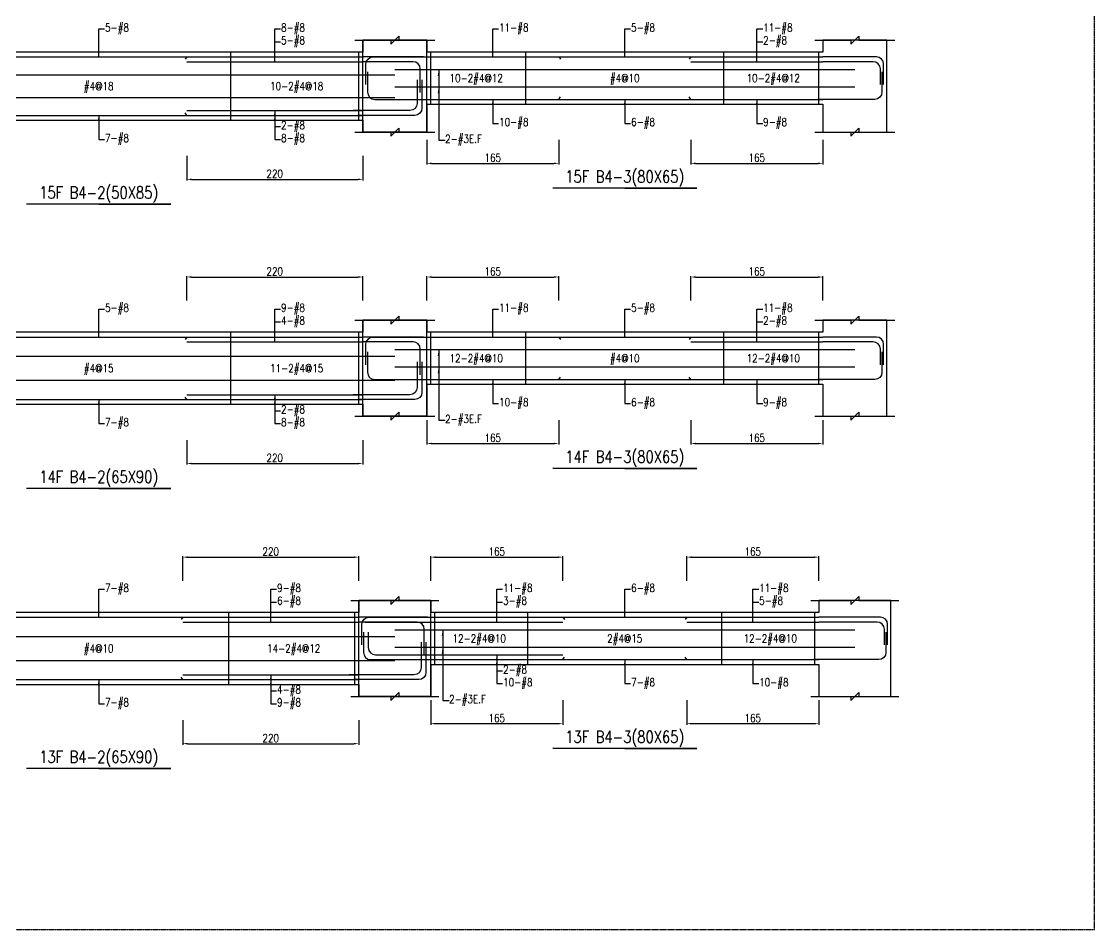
# Model space of a CAD drawing. Header units: millimetres. Extents: x 0 to 84580, y -12276 to 4373.
# Drawn here: x 50636 to 51977, y 0 to 1134 of the extents above; entities that cross this region are included whole.
import ezdxf
from ezdxf.enums import TextEntityAlignment as Align

# ---------------------------------------------------------------- set-up
doc = ezdxf.new("R2010")
doc.units = ezdxf.units.MM
doc.header["$MEASUREMENT"] = 0
doc.linetypes.add('CENTER', pattern=[2, 1.25, -0.25, 0.25, -0.25])
for name, color, linetype in [('S-DIM', 2, 'Continuous'), ('S-GRID', 1, 'CENTER'), ('S-LEADER', 2, 'Continuous'), ('S-RC', 130, 'Continuous'), ('S-REINF', 6, 'Continuous'), ('S-TEXT', 2, 'Continuous')]:
    doc.layers.add(name, color=color, linetype=linetype)
doc.styles.add('CS4', font='romans.shx', dxfattribs={"width": 0.8, "bigfont": 'lsp.shx'})
doc.styles.get("Standard").update_dxf_attribs({"font": 'arial.ttf'})
doc.dimstyles.new('ISO-25', dxfattribs={"dimtxt": 2.5, "dimasz": 2.5, "dimexe": 1.25, "dimexo": 0.625, "dimtad": 1, "dimtxsty": 'Standard', "dimcen": 2.5, "dimadec": 0, "dimazin": 0, "dimtfac": 1, "dimtmove": 0, "dimatfit": 3, "dimfxl": 0, "dimarcsym": 0})

# ---------------------------------------------------------------- blocks, each defined once
blk = doc.blocks.new('*D655')
at = {"layer": 'DEFPOINTS', "color": 0, "transparency": 16777216}
for p in [(51057.4, 465.2), (50837.4, 435.2), (51057.4, 435.2)]:
    blk.add_point(p, dxfattribs=at)
at = {"layer": 'S-DIM', "color": 0, "lineweight": -2, "transparency": 16777216}
for p, q in [((50837.4, 435.8), (50837.4, 466.4)), ((50843.4, 465.2), (51051.4, 465.2)), ((51057.4, 435.8), (51057.4, 466.4))]:
    blk.add_line(p, q, dxfattribs=at)
at = {"layer": 'S-DIM', "color": 0, "transparency": 16777216}
for points in [[(50843.4, 466.2), (50843.4, 464.2), (50837.4, 465.2)], [(51051.4, 466.2), (51051.4, 464.2), (51057.4, 465.2)]]:
    blk.add_solid(points, dxfattribs=at)
at = {"layer": 'S-DIM', "color": 0, "transparency": 16777216, "insert": (50947.4, 472.2), "char_height": 10, "attachment_point": 5, "style": 'CS4'}
blk.add_mtext('220', dxfattribs=at)
blk = doc.blocks.new('*D657')
at = {"layer": 'DEFPOINTS', "color": 0, "transparency": 16777216}
for p in [(50837.4, 262.2), (51057.4, 262.2), (51057.4, 232.2)]:
    blk.add_point(p, dxfattribs=at)
at = {"layer": 'S-DIM', "color": 0, "lineweight": -2, "transparency": 16777216}
for p, q in [((50837.4, 261.5), (50837.4, 230.9)), ((51057.4, 261.5), (51057.4, 230.9)), ((50843.4, 232.2), (51051.4, 232.2))]:
    blk.add_line(p, q, dxfattribs=at)
at = {"layer": 'S-DIM', "color": 0, "transparency": 16777216}
for points in [[(50843.4, 233.2), (50843.4, 231.2), (50837.4, 232.2)], [(51051.4, 233.2), (51051.4, 231.2), (51057.4, 232.2)]]:
    blk.add_solid(points, dxfattribs=at)
at = {"layer": 'S-DIM', "color": 0, "transparency": 16777216, "insert": (50947.4, 239.2), "char_height": 10, "attachment_point": 5, "style": 'CS4'}
blk.add_mtext('220', dxfattribs=at)
blk = doc.blocks.new('*D659')
at = {"layer": 'DEFPOINTS', "color": 0, "transparency": 16777216}
for p in [(51062.4, 815.2), (50842.4, 785.2), (51062.4, 785.2)]:
    blk.add_point(p, dxfattribs=at)
at = {"layer": 'S-DIM', "color": 0, "lineweight": -2, "transparency": 16777216}
for p, q in [((50842.4, 785.8), (50842.4, 816.4)), ((50848.4, 815.2), (51056.4, 815.2)), ((51062.4, 785.8), (51062.4, 816.4))]:
    blk.add_line(p, q, dxfattribs=at)
at = {"layer": 'S-DIM', "color": 0, "transparency": 16777216}
for points in [[(50848.4, 816.2), (50848.4, 814.2), (50842.4, 815.2)], [(51056.4, 816.2), (51056.4, 814.2), (51062.4, 815.2)]]:
    blk.add_solid(points, dxfattribs=at)
at = {"layer": 'S-DIM', "color": 0, "transparency": 16777216, "insert": (50952.4, 822.2), "char_height": 10, "attachment_point": 5, "style": 'CS4'}
blk.add_mtext('220', dxfattribs=at)
blk = doc.blocks.new('*D661')
at = {"layer": 'DEFPOINTS', "color": 0, "transparency": 16777216}
for p in [(50842.4, 612.2), (51062.4, 612.2), (51062.4, 582.2)]:
    blk.add_point(p, dxfattribs=at)
at = {"layer": 'S-DIM', "color": 0, "lineweight": -2, "transparency": 16777216}
for p, q in [((50842.4, 611.5), (50842.4, 580.9)), ((51062.4, 611.5), (51062.4, 580.9)), ((50848.4, 582.2), (51056.4, 582.2))]:
    blk.add_line(p, q, dxfattribs=at)
at = {"layer": 'S-DIM', "color": 0, "transparency": 16777216}
for points in [[(50848.4, 583.2), (50848.4, 581.2), (50842.4, 582.2)], [(51056.4, 583.2), (51056.4, 581.2), (51062.4, 582.2)]]:
    blk.add_solid(points, dxfattribs=at)
at = {"layer": 'S-DIM', "color": 0, "transparency": 16777216, "insert": (50952.4, 589.2), "char_height": 10, "attachment_point": 5, "style": 'CS4'}
blk.add_mtext('220', dxfattribs=at)
blk = doc.blocks.new('*D665')
at = {"layer": 'DEFPOINTS', "color": 0, "transparency": 16777216}
for p in [(50842.4, 967.2), (51062.4, 967.2), (51062.4, 937.2)]:
    blk.add_point(p, dxfattribs=at)
at = {"layer": 'S-DIM', "color": 0, "lineweight": -2, "transparency": 16777216}
for p, q in [((50842.4, 966.5), (50842.4, 935.9)), ((51062.4, 966.5), (51062.4, 935.9)), ((50848.4, 937.2), (51056.4, 937.2))]:
    blk.add_line(p, q, dxfattribs=at)
at = {"layer": 'S-DIM', "color": 0, "transparency": 16777216}
for points in [[(50848.4, 938.2), (50848.4, 936.2), (50842.4, 937.2)], [(51056.4, 938.2), (51056.4, 936.2), (51062.4, 937.2)]]:
    blk.add_solid(points, dxfattribs=at)
at = {"layer": 'S-DIM', "color": 0, "transparency": 16777216, "insert": (50952.4, 944.2), "char_height": 10, "attachment_point": 5, "style": 'CS4'}
blk.add_mtext('220', dxfattribs=at)
blk = doc.blocks.new('*D666')
at = {"layer": 'DEFPOINTS', "color": 0, "transparency": 16777216}
for p in [(51312.4, 465.2), (51147.4, 435.2), (51312.4, 435.2)]:
    blk.add_point(p, dxfattribs=at)
at = {"layer": 'S-DIM', "color": 0, "lineweight": -2, "transparency": 16777216}
for p, q in [((51147.4, 435.8), (51147.4, 466.4)), ((51153.4, 465.2), (51306.4, 465.2)), ((51312.4, 435.8), (51312.4, 466.4))]:
    blk.add_line(p, q, dxfattribs=at)
at = {"layer": 'S-DIM', "color": 0, "transparency": 16777216}
for points in [[(51153.4, 466.2), (51153.4, 464.2), (51147.4, 465.2)], [(51306.4, 466.2), (51306.4, 464.2), (51312.4, 465.2)]]:
    blk.add_solid(points, dxfattribs=at)
at = {"layer": 'S-DIM', "color": 0, "transparency": 16777216, "insert": (51229.9, 472.2), "char_height": 10, "attachment_point": 5, "style": 'CS4'}
blk.add_mtext('165', dxfattribs=at)
blk = doc.blocks.new('*D667')
at = {"layer": 'DEFPOINTS', "color": 0, "transparency": 16777216}
for p in [(51632.4, 465.2), (51467.4, 435.2), (51632.4, 435.2)]:
    blk.add_point(p, dxfattribs=at)
at = {"layer": 'S-DIM', "color": 0, "lineweight": -2, "transparency": 16777216}
for p, q in [((51467.4, 435.8), (51467.4, 466.4)), ((51473.4, 465.2), (51626.4, 465.2)), ((51632.4, 435.8), (51632.4, 466.4))]:
    blk.add_line(p, q, dxfattribs=at)
at = {"layer": 'S-DIM', "color": 0, "transparency": 16777216}
for points in [[(51473.4, 466.2), (51473.4, 464.2), (51467.4, 465.2)], [(51626.4, 466.2), (51626.4, 464.2), (51632.4, 465.2)]]:
    blk.add_solid(points, dxfattribs=at)
at = {"layer": 'S-DIM', "color": 0, "transparency": 16777216, "insert": (51549.9, 472.2), "char_height": 10, "attachment_point": 5, "style": 'CS4'}
blk.add_mtext('165', dxfattribs=at)
blk = doc.blocks.new('*D668')
at = {"layer": 'DEFPOINTS', "color": 0, "transparency": 16777216}
for p in [(51147.4, 287.2), (51312.4, 287.2), (51312.4, 257.2)]:
    blk.add_point(p, dxfattribs=at)
at = {"layer": 'S-DIM', "color": 0, "lineweight": -2, "transparency": 16777216}
for p, q in [((51147.4, 286.5), (51147.4, 255.9)), ((51312.4, 286.5), (51312.4, 255.9)), ((51153.4, 257.2), (51306.4, 257.2))]:
    blk.add_line(p, q, dxfattribs=at)
at = {"layer": 'S-DIM', "color": 0, "transparency": 16777216}
for points in [[(51153.4, 258.2), (51153.4, 256.2), (51147.4, 257.2)], [(51306.4, 258.2), (51306.4, 256.2), (51312.4, 257.2)]]:
    blk.add_solid(points, dxfattribs=at)
at = {"layer": 'S-DIM', "color": 0, "transparency": 16777216, "insert": (51229.9, 264.2), "char_height": 10, "attachment_point": 5, "style": 'CS4'}
blk.add_mtext('165', dxfattribs=at)
blk = doc.blocks.new('*D669')
at = {"layer": 'DEFPOINTS', "color": 0, "transparency": 16777216}
for p in [(51467.4, 287.2), (51632.4, 287.2), (51632.4, 257.2)]:
    blk.add_point(p, dxfattribs=at)
at = {"layer": 'S-DIM', "color": 0, "lineweight": -2, "transparency": 16777216}
for p, q in [((51467.4, 286.5), (51467.4, 255.9)), ((51632.4, 286.5), (51632.4, 255.9)), ((51473.4, 257.2), (51626.4, 257.2))]:
    blk.add_line(p, q, dxfattribs=at)
at = {"layer": 'S-DIM', "color": 0, "transparency": 16777216}
for points in [[(51473.4, 258.2), (51473.4, 256.2), (51467.4, 257.2)], [(51626.4, 258.2), (51626.4, 256.2), (51632.4, 257.2)]]:
    blk.add_solid(points, dxfattribs=at)
at = {"layer": 'S-DIM', "color": 0, "transparency": 16777216, "insert": (51549.9, 264.2), "char_height": 10, "attachment_point": 5, "style": 'CS4'}
blk.add_mtext('165', dxfattribs=at)
blk = doc.blocks.new('*D670')
at = {"layer": 'DEFPOINTS', "color": 0, "transparency": 16777216}
for p in [(51307.4, 815.2), (51142.4, 785.2), (51307.4, 785.2)]:
    blk.add_point(p, dxfattribs=at)
at = {"layer": 'S-DIM', "color": 0, "lineweight": -2, "transparency": 16777216}
for p, q in [((51142.4, 785.8), (51142.4, 816.4)), ((51148.4, 815.2), (51301.4, 815.2)), ((51307.4, 785.8), (51307.4, 816.4))]:
    blk.add_line(p, q, dxfattribs=at)
at = {"layer": 'S-DIM', "color": 0, "transparency": 16777216}
for points in [[(51148.4, 816.2), (51148.4, 814.2), (51142.4, 815.2)], [(51301.4, 816.2), (51301.4, 814.2), (51307.4, 815.2)]]:
    blk.add_solid(points, dxfattribs=at)
at = {"layer": 'S-DIM', "color": 0, "transparency": 16777216, "insert": (51224.9, 822.2), "char_height": 10, "attachment_point": 5, "style": 'CS4'}
blk.add_mtext('165', dxfattribs=at)
blk = doc.blocks.new('*D671')
at = {"layer": 'DEFPOINTS', "color": 0, "transparency": 16777216}
for p in [(51637.4, 815.2), (51472.4, 785.2), (51637.4, 785.2)]:
    blk.add_point(p, dxfattribs=at)
at = {"layer": 'S-DIM', "color": 0, "lineweight": -2, "transparency": 16777216}
for p, q in [((51472.4, 785.8), (51472.4, 816.4)), ((51478.4, 815.2), (51631.4, 815.2)), ((51637.4, 785.8), (51637.4, 816.4))]:
    blk.add_line(p, q, dxfattribs=at)
at = {"layer": 'S-DIM', "color": 0, "transparency": 16777216}
for points in [[(51478.4, 816.2), (51478.4, 814.2), (51472.4, 815.2)], [(51631.4, 816.2), (51631.4, 814.2), (51637.4, 815.2)]]:
    blk.add_solid(points, dxfattribs=at)
at = {"layer": 'S-DIM', "color": 0, "transparency": 16777216, "insert": (51554.9, 822.2), "char_height": 10, "attachment_point": 5, "style": 'CS4'}
blk.add_mtext('165', dxfattribs=at)
blk = doc.blocks.new('*D672')
at = {"layer": 'DEFPOINTS', "color": 0, "transparency": 16777216}
for p in [(51142.4, 637.2), (51307.4, 637.2), (51307.4, 607.2)]:
    blk.add_point(p, dxfattribs=at)
at = {"layer": 'S-DIM', "color": 0, "lineweight": -2, "transparency": 16777216}
for p, q in [((51142.4, 636.5), (51142.4, 605.9)), ((51307.4, 636.5), (51307.4, 605.9)), ((51148.4, 607.2), (51301.4, 607.2))]:
    blk.add_line(p, q, dxfattribs=at)
at = {"layer": 'S-DIM', "color": 0, "transparency": 16777216}
for points in [[(51148.4, 608.2), (51148.4, 606.2), (51142.4, 607.2)], [(51301.4, 608.2), (51301.4, 606.2), (51307.4, 607.2)]]:
    blk.add_solid(points, dxfattribs=at)
at = {"layer": 'S-DIM', "color": 0, "transparency": 16777216, "insert": (51224.9, 614.2), "char_height": 10, "attachment_point": 5, "style": 'CS4'}
blk.add_mtext('165', dxfattribs=at)
blk = doc.blocks.new('*D673')
at = {"layer": 'DEFPOINTS', "color": 0, "transparency": 16777216}
for p in [(51472.4, 637.2), (51637.4, 637.2), (51637.4, 607.2)]:
    blk.add_point(p, dxfattribs=at)
at = {"layer": 'S-DIM', "color": 0, "lineweight": -2, "transparency": 16777216}
for p, q in [((51472.4, 636.5), (51472.4, 605.9)), ((51637.4, 636.5), (51637.4, 605.9)), ((51478.4, 607.2), (51631.4, 607.2))]:
    blk.add_line(p, q, dxfattribs=at)
at = {"layer": 'S-DIM', "color": 0, "transparency": 16777216}
for points in [[(51478.4, 608.2), (51478.4, 606.2), (51472.4, 607.2)], [(51631.4, 608.2), (51631.4, 606.2), (51637.4, 607.2)]]:
    blk.add_solid(points, dxfattribs=at)
at = {"layer": 'S-DIM', "color": 0, "transparency": 16777216, "insert": (51554.9, 614.2), "char_height": 10, "attachment_point": 5, "style": 'CS4'}
blk.add_mtext('165', dxfattribs=at)
blk = doc.blocks.new('*D684')
at = {"layer": 'DEFPOINTS', "color": 0, "transparency": 16777216}
for p in [(51142.4, 987.2), (51307.4, 987.2), (51307.4, 957.2)]:
    blk.add_point(p, dxfattribs=at)
at = {"layer": 'S-DIM', "color": 0, "lineweight": -2, "transparency": 16777216}
for p, q in [((51142.4, 986.5), (51142.4, 955.9)), ((51307.4, 986.5), (51307.4, 955.9)), ((51148.4, 957.2), (51301.4, 957.2))]:
    blk.add_line(p, q, dxfattribs=at)
at = {"layer": 'S-DIM', "color": 0, "transparency": 16777216}
for points in [[(51148.4, 958.2), (51148.4, 956.2), (51142.4, 957.2)], [(51301.4, 958.2), (51301.4, 956.2), (51307.4, 957.2)]]:
    blk.add_solid(points, dxfattribs=at)
at = {"layer": 'S-DIM', "color": 0, "transparency": 16777216, "insert": (51224.9, 964.2), "char_height": 10, "attachment_point": 5, "style": 'CS4'}
blk.add_mtext('165', dxfattribs=at)
blk = doc.blocks.new('*D685')
at = {"layer": 'DEFPOINTS', "color": 0, "transparency": 16777216}
for p in [(51472.4, 987.2), (51637.4, 987.2), (51637.4, 957.2)]:
    blk.add_point(p, dxfattribs=at)
at = {"layer": 'S-DIM', "color": 0, "lineweight": -2, "transparency": 16777216}
for p, q in [((51472.4, 986.5), (51472.4, 955.9)), ((51637.4, 986.5), (51637.4, 955.9)), ((51478.4, 957.2), (51631.4, 957.2))]:
    blk.add_line(p, q, dxfattribs=at)
at = {"layer": 'S-DIM', "color": 0, "transparency": 16777216}
for points in [[(51478.4, 958.2), (51478.4, 956.2), (51472.4, 957.2)], [(51631.4, 958.2), (51631.4, 956.2), (51637.4, 957.2)]]:
    blk.add_solid(points, dxfattribs=at)
at = {"layer": 'S-DIM', "color": 0, "transparency": 16777216, "insert": (51554.9, 964.2), "char_height": 10, "attachment_point": 5, "style": 'CS4'}
blk.add_mtext('165', dxfattribs=at)

msp = doc.modelspace()

# ---------------------------------------------------------------- linework, layer by layer
at = {"layer": 'S-GRID'}
msp.add_lwpolyline([(48748, 0), (51977, 0), (51977, 2069), (48748, 2069), (48748, 0)], dxfattribs=at)
at = {"layer": 'S-RC'}
for points in [[(51052.355, 1111.174), (51097.355, 1111.166), (51097.354, 1106.166), (51107.356, 1116.164), (51107.355, 1111.164), (51152.355, 1111.155)], [(51052.355, 1111.174), (51097.355, 1111.166), (51097.354, 1106.166), (51107.356, 1116.164), (51107.355, 1111.164), (51152.355, 1111.155)], [(51627.355, 1111.174), (51672.355, 1111.166), (51672.354, 1106.166), (51682.356, 1116.164), (51682.355, 1111.164), (51727.355, 1111.155)], [(51062.355, 1011.174), (51062.355, 996.174), (51142.355, 996.174), (51142.355, 1111.174), (51062.355, 1111.174), (51062.355, 1096.174)], [(51142.355, 1031.174), (51142.355, 996.174), (51062.355, 996.174), (51062.355, 1111.174), (51142.355, 1111.174), (51142.355, 1096.174)], [(51637.355, 1031.174), (51637.355, 996.174), (51717.355, 996.174), (51717.355, 1111.174), (51637.355, 1111.174), (51637.355, 1096.174)], [(51062.355, 1096.174), (50402.355, 1096.174)], [(51637.355, 1096.174), (51142.355, 1096.174)], [(51142.355, 1031.174), (51637.355, 1031.174)], [(50402.355, 1011.174), (51062.355, 1011.174)], [(51052.355, 996.174), (51097.355, 996.166), (51097.354, 991.166), (51107.356, 1001.164), (51107.355, 996.164), (51152.355, 996.155)], [(51052.355, 996.174), (51097.355, 996.166), (51097.354, 991.166), (51107.356, 1001.164), (51107.355, 996.164), (51152.355, 996.155)], [(51627.355, 996.174), (51672.355, 996.166), (51672.354, 991.166), (51682.356, 1001.164), (51682.355, 996.164), (51727.355, 996.155)], [(51389.855, 926.174), (51479.855, 926.174), (51299.855, 926.174)], [(50732.355, 906.174), (50822.355, 906.174), (50642.355, 906.174)], [(51052.355, 761.174), (51097.355, 761.166), (51097.354, 756.166), (51107.356, 766.164), (51107.355, 761.164), (51152.355, 761.155)], [(51052.355, 761.174), (51097.355, 761.166), (51097.354, 756.166), (51107.356, 766.164), (51107.355, 761.164), (51152.355, 761.155)], [(51627.355, 761.174), (51672.355, 761.166), (51672.354, 756.166), (51682.356, 766.164), (51682.355, 761.164), (51727.355, 761.155)], [(51062.355, 656.174), (51062.355, 641.174), (51142.355, 641.174), (51142.355, 761.174), (51062.355, 761.174), (51062.355, 746.174)], [(51142.355, 681.174), (51142.355, 641.174), (51062.355, 641.174), (51062.355, 761.174), (51142.355, 761.174), (51142.355, 746.174)], [(51637.355, 681.174), (51637.355, 641.174), (51717.355, 641.174), (51717.355, 761.174), (51637.355, 761.174), (51637.355, 746.174)], [(51062.355, 746.174), (50402.355, 746.174)], [(51637.355, 746.174), (51142.355, 746.174)], [(51142.355, 681.174), (51637.355, 681.174)], [(50402.355, 656.174), (51062.355, 656.174)], [(51052.355, 641.174), (51097.355, 641.166), (51097.354, 636.166), (51107.356, 646.164), (51107.355, 641.164), (51152.355, 641.155)], [(51052.355, 641.174), (51097.355, 641.166), (51097.354, 636.166), (51107.356, 646.164), (51107.355, 641.164), (51152.355, 641.155)], [(51627.355, 641.174), (51672.355, 641.166), (51672.354, 636.166), (51682.356, 646.164), (51682.355, 641.164), (51727.355, 641.155)], [(51389.855, 576.174), (51479.855, 576.174), (51299.855, 576.174)], [(50732.355, 551.174), (50822.355, 551.174), (50642.355, 551.174)], [(51047.355, 411.174), (51097.355, 411.165), (51097.354, 406.165), (51107.356, 416.163), (51107.355, 411.163), (51157.355, 411.153)], [(51047.355, 411.174), (51097.355, 411.165), (51097.354, 406.165), (51107.356, 416.163), (51107.355, 411.163), (51157.355, 411.153)], [(51622.355, 411.174), (51672.355, 411.165), (51672.354, 406.165), (51682.356, 416.163), (51682.355, 411.163), (51732.355, 411.153)], [(51057.355, 306.174), (51057.355, 291.174), (51147.355, 291.174), (51147.355, 411.174), (51057.355, 411.174), (51057.355, 396.174)], [(51147.355, 331.174), (51147.355, 291.174), (51057.355, 291.174), (51057.355, 411.174), (51147.355, 411.174), (51147.355, 396.174)], [(51632.355, 331.174), (51632.355, 291.174), (51722.355, 291.174), (51722.355, 411.174), (51632.355, 411.174), (51632.355, 396.174)], [(51057.355, 396.174), (50407.355, 396.174)], [(51632.355, 396.174), (51147.355, 396.174)], [(51147.355, 331.174), (51632.355, 331.174)], [(50407.355, 306.174), (51057.355, 306.174)], [(51047.355, 291.174), (51097.355, 291.165), (51097.354, 286.165), (51107.356, 296.163), (51107.355, 291.163), (51157.355, 291.153)], [(51047.355, 291.174), (51097.355, 291.165), (51097.354, 286.165), (51107.356, 296.163), (51107.355, 291.163), (51157.355, 291.153)], [(51622.355, 291.174), (51672.355, 291.165), (51672.354, 286.165), (51682.356, 296.163), (51682.355, 291.163), (51732.355, 291.153)], [(51389.855, 226.174), (51479.855, 226.174), (51299.855, 226.174)], [(50732.355, 201.174), (50822.355, 201.174), (50642.355, 201.174)]]:
    msp.add_lwpolyline(points, dxfattribs=at)
at = {"layer": 'S-REINF'}
for points in [[(50622.355, 1090.174), (50842.355, 1090.174)], [(50842.355, 1090.174), (50840.355, 1087.174)], [(50842.355, 1090.174), (51062.355, 1090.174)], [(51138.355, 1090.174), (51062.355, 1090.174)], [(51142.355, 1090.174), (51307.355, 1090.174)], [(51307.355, 1090.174), (51309.355, 1087.174)], [(51307.355, 1090.174), (51472.355, 1090.174)], [(51472.355, 1090.174), (51470.355, 1087.174)], [(51472.355, 1090.174), (51637.355, 1090.174)], [(50842.355, 1084.174), (51062.355, 1084.174)], [(51472.355, 1084.174), (51637.355, 1084.174)], [(51142.355, 1037.174), (51307.355, 1037.174)], [(51307.355, 1037.174), (51309.355, 1040.174)], [(51307.355, 1037.174), (51472.355, 1037.174)], [(51472.355, 1037.174), (51470.355, 1040.174)], [(51472.355, 1037.174), (51637.355, 1037.174)], [(50842.355, 1017.174), (50840.355, 1020.174)], [(50842.355, 1023.174), (51062.355, 1023.174)], [(50622.355, 1017.174), (50842.355, 1017.174)], [(50842.355, 1017.174), (51062.355, 1017.174)], [(50622.355, 740.174), (50842.355, 740.174)], [(50842.355, 740.174), (50840.355, 737.174)], [(50842.355, 740.174), (51062.355, 740.174)], [(51138.355, 740.174), (51062.355, 740.174)], [(51142.355, 740.174), (51307.355, 740.174)], [(51307.355, 740.174), (51309.355, 737.174)], [(51307.355, 740.174), (51472.355, 740.174)], [(51472.355, 740.174), (51470.355, 737.174)], [(51472.355, 740.174), (51637.355, 740.174)], [(50842.355, 734.174), (51062.355, 734.174)], [(51472.355, 734.174), (51637.355, 734.174)], [(51142.355, 687.174), (51307.355, 687.174)], [(51307.355, 687.174), (51309.355, 690.174)], [(51307.355, 687.174), (51472.355, 687.174)], [(51472.355, 687.174), (51470.355, 690.174)], [(51472.355, 687.174), (51637.355, 687.174)], [(50622.355, 662.174), (50842.355, 662.174)], [(50842.355, 662.174), (50840.355, 665.174)], [(50842.355, 668.174), (51062.355, 668.174)], [(50842.355, 662.174), (51062.355, 662.174)], [(50627.355, 390.174), (50837.355, 390.174)], [(50837.355, 390.174), (50835.355, 387.174)], [(50837.355, 390.174), (51057.355, 390.174)], [(51143.355, 390.174), (51057.355, 390.174)], [(51147.355, 390.174), (51312.355, 390.174)], [(51312.355, 390.174), (51314.355, 387.174)], [(51312.355, 390.174), (51467.355, 390.174)], [(51467.355, 390.174), (51465.355, 387.174)], [(51467.355, 390.174), (51632.355, 390.174)], [(50837.355, 384.174), (51057.355, 384.174)], [(51065.355, 384.174), (51147.355, 384.174)], [(51147.355, 384.174), (51312.355, 384.174)], [(51467.355, 384.174), (51632.355, 384.174)], [(51147.355, 343.174), (51312.355, 343.174)], [(51147.355, 337.174), (51312.355, 337.174)], [(51312.355, 337.174), (51314.355, 340.174)], [(51312.355, 337.174), (51467.355, 337.174)], [(51467.355, 337.174), (51465.355, 340.174)], [(51467.355, 337.174), (51632.355, 337.174)], [(50627.355, 312.174), (50837.355, 312.174)], [(50837.355, 312.174), (50835.355, 315.174)], [(50837.355, 318.174), (51057.355, 318.174)], [(50837.355, 312.174), (51057.355, 312.174)]]:
    msp.add_lwpolyline(points, dxfattribs=at)
at = {"layer": 'S-REINF', "color": 1}
for points in [[(50897.355, 1011.174), (50897.355, 1096.174)], [(51057.355, 1011.174), (51057.355, 1096.174)], [(51147.355, 1031.174), (51147.355, 1096.174)], [(51266.105, 1031.174), (51266.105, 1096.174)], [(51513.605, 1031.174), (51513.605, 1096.174)], [(51632.355, 1031.174), (51632.355, 1096.174)], [(51102.355, 1074.508), (51677.355, 1074.508)], [(50362.355, 1067.841), (51102.355, 1067.841)], [(51102.355, 1052.841), (51677.355, 1052.841)], [(50362.355, 1039.508), (51102.355, 1039.508)], [(50897.355, 656.174), (50897.355, 746.174)], [(51057.355, 656.174), (51057.355, 746.174)], [(51147.355, 681.174), (51147.355, 746.174)], [(51266.105, 681.174), (51266.105, 746.174)], [(51513.605, 681.174), (51513.605, 746.174)], [(51632.355, 681.174), (51632.355, 746.174)], [(51102.355, 724.508), (51677.355, 724.508)], [(50362.355, 716.174), (51102.355, 716.174)], [(51102.355, 702.841), (51677.355, 702.841)], [(50362.355, 686.174), (51102.355, 686.174)], [(50894.855, 306.174), (50894.855, 396.174)], [(51052.355, 306.174), (51052.355, 396.174)], [(51152.355, 331.174), (51152.355, 396.174)], [(51268.605, 331.174), (51268.605, 396.174)], [(51511.105, 331.174), (51511.105, 396.174)], [(51627.355, 331.174), (51627.355, 396.174)], [(50362.355, 366.174), (51102.355, 366.174)], [(51102.355, 374.508), (51677.355, 374.508)], [(51102.355, 352.841), (51677.355, 352.841)], [(50362.355, 336.174), (51102.355, 336.174)]]:
    msp.add_lwpolyline(points, dxfattribs=at)
at = {"layer": 'S-REINF'}
for points in [[(51066.355, 1055.674), (51066.355, 1081.174, -0.41421356), (51075.355, 1090.174), (51142.355, 1090.174)], [(51713.355, 1055.674), (51713.355, 1081.174, 0.41421356), (51704.355, 1090.174), (51637.355, 1090.174)], [(51134.355, 1045.674), (51134.355, 1075.174, 0.41421356), (51125.355, 1084.174), (51062.355, 1084.174)], [(51709.355, 1055.674), (51709.355, 1075.174, 0.41421356), (51700.355, 1084.174), (51637.355, 1084.174)], [(51130.355, 1061.674), (51130.355, 1032.174, -0.41421356), (51121.355, 1023.174), (51050.355, 1023.174)], [(51136.355, 1061.674), (51136.355, 1026.174, -0.41421356), (51127.355, 1017.174), (51056.355, 1017.174)], [(51068.355, 1071.674), (51068.355, 1046.174, 0.41421356), (51077.355, 1037.174), (51142.355, 1037.174)], [(51711.355, 1071.674), (51711.355, 1046.174, -0.41421356), (51702.355, 1037.174), (51631.355, 1037.174)], [(51066.355, 705.674), (51066.355, 731.174, -0.41421356), (51075.355, 740.174), (51142.355, 740.174)], [(51713.355, 705.674), (51713.355, 731.174, 0.41421356), (51704.355, 740.174), (51637.355, 740.174)], [(51134.355, 693.174), (51134.355, 725.174, 0.41421356), (51125.355, 734.174), (51062.355, 734.174)], [(51709.355, 705.674), (51709.355, 725.174, 0.41421356), (51700.355, 734.174), (51637.355, 734.174)], [(51068.355, 721.674), (51068.355, 696.174, 0.41421356), (51077.355, 687.174), (51142.355, 687.174)], [(51711.355, 721.674), (51711.355, 696.174, -0.41421356), (51702.355, 687.174), (51631.355, 687.174)], [(51130.355, 709.174), (51130.355, 677.174, -0.41421356), (51121.355, 668.174), (51050.355, 668.174)], [(51136.355, 709.174), (51136.355, 671.174, -0.41421356), (51127.355, 662.174), (51056.355, 662.174)], [(51061.355, 355.674), (51061.355, 381.174, -0.41421356), (51070.355, 390.174), (51147.355, 390.174)], [(51718.355, 355.674), (51718.355, 381.174, 0.41421356), (51709.355, 390.174), (51632.355, 390.174)], [(51139.355, 343.174), (51139.355, 375.174, 0.41421356), (51130.355, 384.174), (51057.355, 384.174)], [(51714.355, 355.674), (51714.355, 375.174, 0.41421356), (51705.355, 384.174), (51632.355, 384.174)], [(51063.355, 371.674), (51063.355, 346.174, 0.41421356), (51072.355, 337.174), (51147.355, 337.174)], [(51069.355, 371.674), (51069.355, 352.174, 0.41421356), (51078.355, 343.174), (51147.355, 343.174)], [(51716.355, 371.674), (51716.355, 346.174, -0.41421356), (51707.355, 337.174), (51626.355, 337.174)], [(51135.355, 359.174), (51135.355, 327.174, -0.41421356), (51126.355, 318.174), (51045.355, 318.174)], [(51141.355, 359.174), (51141.355, 321.174, -0.41421356), (51132.355, 312.174), (51051.355, 312.174)]]:
    msp.add_lwpolyline(points, format="xyb", dxfattribs=at)

# ---------------------------------------------------------------- texts
at = {"layer": 'S-LEADER', "char_height": 10, "attachment_point": 4, "style": 'CS4'}
for s, insert in [('5-#8', (50740.355, 1125.174)), ('8-#8', (50960.355, 1125.174)), ('11-#8', (51232.855, 1125.174)), ('5-#8', (51397.855, 1125.174)), ('11-#8', (51562.855, 1125.174)), ('5-#8', (50960.355, 1109.174)), ('2-#8', (51562.855, 1109.174)), ('2-#8', (50960.355, 1003.174)), ('10-#8', (51232.855, 1007.174)), ('6-#8', (51397.855, 1007.174)), ('9-#8', (51562.855, 1007.174)), ('7-#8', (50740.355, 987.174)), ('8-#8', (50960.355, 987.174)), ('5-#8', (50740.355, 775.174)), ('9-#8', (50960.355, 775.174)), ('11-#8', (51232.855, 775.174)), ('5-#8', (51397.855, 775.174)), ('11-#8', (51562.855, 775.174)), ('4-#8', (50960.355, 759.174)), ('2-#8', (51562.855, 759.174)), ('10-#8', (51232.855, 657.174)), ('6-#8', (51397.855, 657.174)), ('9-#8', (51562.855, 657.174)), ('2-#8', (50960.355, 648.174)), ('7-#8', (50740.355, 632.174)), ('8-#8', (50960.355, 632.174)), ('7-#8', (50740.355, 425.174)), ('9-#8', (50955.355, 425.174)), ('11-#8', (51237.855, 425.174)), ('6-#8', (51397.855, 425.174)), ('11-#8', (51557.855, 425.174)), ('6-#8', (50955.355, 409.174)), ('3-#8', (51237.855, 409.174)), ('5-#8', (51557.855, 409.174)), ('2-#8', (51237.855, 323.174)), ('10-#8', (51237.855, 307.174)), ('7-#8', (51397.855, 307.174)), ('10-#8', (51557.855, 307.174)), ('4-#8', (50955.355, 298.174)), ('7-#8', (50740.355, 282.174)), ('9-#8', (50955.355, 282.174))]:
    msp.add_mtext(s, dxfattribs=dict(at, insert=insert))
at = {"layer": 'S-LEADER', "color": 3, "char_height": 10, "attachment_point": 4, "style": 'CS4'}
for insert in [(51165.355, 986.174), (51165.355, 636.174), (51170.355, 286.174)]:
    msp.add_mtext('2-#3E.F', dxfattribs=dict(at, insert=insert))
at = {"layer": 'S-RC', "style": 'CS4', "width": 0.8}
for s, p in [('15F B4-3(80X65)', (51389.855, 933.174)), ('15F B4-2(50X85)', (50732.355, 913.174)), ('14F B4-3(80X65)', (51389.855, 583.174)), ('14F B4-2(65X90)', (50732.355, 558.174)), ('13F B4-3(80X65)', (51389.855, 233.174)), ('13F B4-2(65X90)', (50732.355, 208.174))]:
    msp.add_text(s, height=15, dxfattribs=at).set_placement(p, align=Align.CENTER)
at = {"layer": 'S-TEXT', "color": 1, "style": 'CS4', "width": 0.8}
for s, p in [('#4@18', (50732.355, 1048.674)), ('10-2#4@18', (50979.855, 1048.674)), ('10-2#4@12', (51204.23, 1058.674)), ('#4@10', (51389.855, 1058.674)), ('10-2#4@12', (51575.48, 1058.674)), ('12-2#4@10', (51204.23, 708.674)), ('#4@10', (51389.855, 708.674)), ('12-2#4@10', (51575.48, 708.674)), ('#4@15', (50732.355, 696.174)), ('11-2#4@15', (50979.855, 696.174)), ('12-2#4@10', (51207.98, 358.674)), ('2#4@15', (51389.855, 358.674)), ('12-2#4@10', (51571.73, 358.674)), ('#4@10', (50732.355, 346.174)), ('14-2#4@12', (50976.105, 346.174))]:
    msp.add_text(s, height=10, dxfattribs=at).set_placement(p, align=Align.CENTER)

# ---------------------------------------------------------------- dimensions: what is measured, and where the dimension line sits
at = {"layer": 'S-DIM'}
for p1, p2, distance, picture, middle in [((51142.355, 987.174), (51307.355, 987.174), -30, '*D684', (51224.855, 964.174)), ((51472.355, 987.174), (51637.355, 987.174), -30, '*D685', (51554.855, 964.174)), ((50842.355, 967.174), (51062.355, 967.174), -30, '*D665', (50952.355, 944.174)), ((50842.355, 785.174), (51062.355, 785.174), 30, '*D659', (50952.355, 822.174)), ((51142.355, 785.174), (51307.355, 785.174), 30, '*D670', (51224.855, 822.174)), ((51472.355, 785.174), (51637.355, 785.174), 30, '*D671', (51554.855, 822.174)), ((51142.355, 637.174), (51307.355, 637.174), -30, '*D672', (51224.855, 614.174)), ((51472.355, 637.174), (51637.355, 637.174), -30, '*D673', (51554.855, 614.174)), ((50842.355, 612.174), (51062.355, 612.174), -30, '*D661', (50952.355, 589.174)), ((50837.355, 435.174), (51057.355, 435.174), 30, '*D655', (50947.355, 472.174)), ((51147.355, 435.174), (51312.355, 435.174), 30, '*D666', (51229.855, 472.174)), ((51467.355, 435.174), (51632.355, 435.174), 30, '*D667', (51549.855, 472.174)), ((51147.355, 287.174), (51312.355, 287.174), -30, '*D668', (51229.855, 264.174)), ((51467.355, 287.174), (51632.355, 287.174), -30, '*D669', (51549.855, 264.174)), ((50837.355, 262.174), (51057.355, 262.174), -30, '*D657', (50947.355, 239.174))]:
    dim = msp.add_aligned_dim(p1=p1, p2=p2, distance=distance, dimstyle='ISO-25', override={"dimtxt": 10, "dimasz": 6, "dimgap": 2, "dimtxsty": 'CS4'}, dxfattribs=at)
    dim.commit()
    dim.dimension.update_dxf_attribs({"geometry": picture, "text_midpoint": middle})

# ---------------------------------------------------------------- leaders
at = {"layer": 'S-LEADER', "annotation_type": 0, "has_hookline": 1, "hookline_direction": 0}
for points, override, text_width in [([(50732.355, 1090.174), (50732.355, 1125.174), (50739.73, 1125.174)], {"dimasz": 6, "dimtad": 0}, 30.857), ([(50952.355, 1090.174), (50952.355, 1125.174), (50959.73, 1125.174)], {"dimasz": 6, "dimtad": 0}, 30.857), ([(51224.855, 1090.174), (51224.855, 1125.174), (51232.23, 1125.174)], {"dimasz": 6, "dimtad": 0}, 37.333), ([(51389.855, 1090.174), (51389.855, 1125.174), (51397.23, 1125.174)], {"dimasz": 6, "dimtad": 0}, 30.857), ([(51554.855, 1090.174), (51554.855, 1125.174), (51562.23, 1125.174)], {"dimasz": 6, "dimtad": 0}, 37.333), ([(50952.355, 1084.174), (50952.355, 1109.174), (50959.73, 1109.174)], {"dimasz": 6, "dimtad": 0}, 30.857), ([(51554.855, 1084.174), (51554.855, 1109.174), (51562.23, 1109.174)], {"dimasz": 6, "dimtad": 0}, 30.857), ([(51157.355, 1052.841), (51157.355, 986.174), (51164.73, 986.174)], {"dimasz": 8, "dimtad": 0}, 49.524), ([(51224.855, 1037.174), (51224.855, 1007.174), (51232.23, 1007.174)], {"dimasz": 6, "dimtad": 0}, 37.333), ([(51389.855, 1037.174), (51389.855, 1007.174), (51397.23, 1007.174)], {"dimasz": 6, "dimtad": 0}, 30.476), ([(51554.855, 1037.174), (51554.855, 1007.174), (51562.23, 1007.174)], {"dimasz": 6, "dimtad": 0}, 30.857), ([(50952.355, 1023.174), (50952.355, 1003.174), (50959.73, 1003.174)], {"dimasz": 6, "dimtad": 0}, 30.857), ([(50732.355, 1017.174), (50732.355, 987.174), (50739.73, 987.174)], {"dimasz": 6, "dimtad": 0}, 30.857), ([(50952.355, 1017.174), (50952.355, 987.174), (50959.73, 987.174)], {"dimasz": 6, "dimtad": 0}, 30.857), ([(50732.355, 740.174), (50732.355, 775.174), (50739.73, 775.174)], {"dimasz": 6, "dimtad": 0}, 30.857), ([(50952.355, 740.174), (50952.355, 775.174), (50959.73, 775.174)], {"dimasz": 6, "dimtad": 0}, 30.857), ([(51224.855, 740.174), (51224.855, 775.174), (51232.23, 775.174)], {"dimasz": 6, "dimtad": 0}, 37.333), ([(51389.855, 740.174), (51389.855, 775.174), (51397.23, 775.174)], {"dimasz": 6, "dimtad": 0}, 30.857), ([(51554.855, 740.174), (51554.855, 775.174), (51562.23, 775.174)], {"dimasz": 6, "dimtad": 0}, 37.333), ([(50952.355, 734.174), (50952.355, 759.174), (50959.73, 759.174)], {"dimasz": 6, "dimtad": 0}, 30.857), ([(51554.855, 734.174), (51554.855, 759.174), (51562.23, 759.174)], {"dimasz": 6, "dimtad": 0}, 30.857), ([(51157.355, 702.841), (51157.355, 636.174), (51164.73, 636.174)], {"dimasz": 8, "dimtad": 0}, 49.524), ([(51224.855, 687.174), (51224.855, 657.174), (51232.23, 657.174)], {"dimasz": 6, "dimtad": 0}, 37.333), ([(51389.855, 687.174), (51389.855, 657.174), (51397.23, 657.174)], {"dimasz": 6, "dimtad": 0}, 30.476), ([(51554.855, 687.174), (51554.855, 657.174), (51562.23, 657.174)], {"dimasz": 6, "dimtad": 0}, 30.857), ([(50732.355, 662.174), (50732.355, 632.174), (50739.73, 632.174)], {"dimasz": 6, "dimtad": 0}, 30.857), ([(50952.355, 668.174), (50952.355, 648.174), (50959.73, 648.174)], {"dimasz": 6, "dimtad": 0}, 30.857), ([(50952.355, 662.174), (50952.355, 632.174), (50959.73, 632.174)], {"dimasz": 6, "dimtad": 0}, 30.857), ([(50732.355, 390.174), (50732.355, 425.174), (50739.73, 425.174)], {"dimasz": 6, "dimtad": 0}, 30.857), ([(50947.355, 390.174), (50947.355, 425.174), (50954.73, 425.174)], {"dimasz": 6, "dimtad": 0}, 30.857), ([(51229.855, 390.174), (51229.855, 425.174), (51237.23, 425.174)], {"dimasz": 6, "dimtad": 0}, 37.333), ([(51389.855, 390.174), (51389.855, 425.174), (51397.23, 425.174)], {"dimasz": 6, "dimtad": 0}, 30.476), ([(51549.855, 390.174), (51549.855, 425.174), (51557.23, 425.174)], {"dimasz": 6, "dimtad": 0}, 37.333), ([(50947.355, 384.174), (50947.355, 409.174), (50954.73, 409.174)], {"dimasz": 6, "dimtad": 0}, 30.476), ([(51229.855, 384.174), (51229.855, 409.174), (51237.23, 409.174)], {"dimasz": 6, "dimtad": 0}, 30.857), ([(51549.855, 384.174), (51549.855, 409.174), (51557.23, 409.174)], {"dimasz": 6, "dimtad": 0}, 30.857), ([(51162.355, 352.841), (51162.355, 286.174), (51169.73, 286.174)], {"dimasz": 8, "dimtad": 0}, 49.524), ([(51229.855, 343.174), (51229.855, 323.174), (51237.23, 323.174)], {"dimasz": 6, "dimtad": 0}, 30.857), ([(51229.855, 337.174), (51229.855, 307.174), (51237.23, 307.174)], {"dimasz": 6, "dimtad": 0}, 37.333), ([(51389.855, 337.174), (51389.855, 307.174), (51397.23, 307.174)], {"dimasz": 6, "dimtad": 0}, 30.857), ([(51549.855, 337.174), (51549.855, 307.174), (51557.23, 307.174)], {"dimasz": 6, "dimtad": 0}, 37.333), ([(50732.355, 312.174), (50732.355, 282.174), (50739.73, 282.174)], {"dimasz": 6, "dimtad": 0}, 30.857), ([(50947.355, 318.174), (50947.355, 298.174), (50954.73, 298.174)], {"dimasz": 6, "dimtad": 0}, 30.857), ([(50947.355, 312.174), (50947.355, 282.174), (50954.73, 282.174)], {"dimasz": 6, "dimtad": 0}, 30.857)]:
    msp.add_leader(points, dimstyle='ISO-25', override=override, dxfattribs=dict(at, text_width=text_width))
at = {"layer": 'S-LEADER'}
for points in [[(51157.355, 1074.508), (51157.355, 986.174), (51165.355, 986.174)], [(51157.355, 724.508), (51157.355, 636.174), (51165.355, 636.174)], [(51162.355, 374.508), (51162.355, 286.174), (51170.355, 286.174)]]:
    msp.add_leader(points, dimstyle='ISO-25', override={"dimasz": 8}, dxfattribs=at)

doc.saveas('drawing.dxf')
